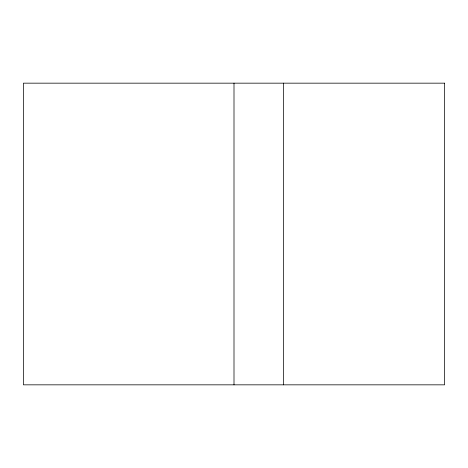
<?xml version="1.0" encoding="UTF-8"?>
<svg xmlns="http://www.w3.org/2000/svg" width="468" height="468" viewBox="0 0 468 468"><rect width="100%" height="100%" fill="white"/><g stroke="black" fill="none" stroke-linecap="round" stroke-linejoin="round"><path stroke-width="0.7" d="M283.626 83.164L283.626 384.836M234 83.164L234 384.836M444.6 83.164L23.4 83.164L23.4 384.836L444.6 384.836L444.6 83.164"/></g></svg>
